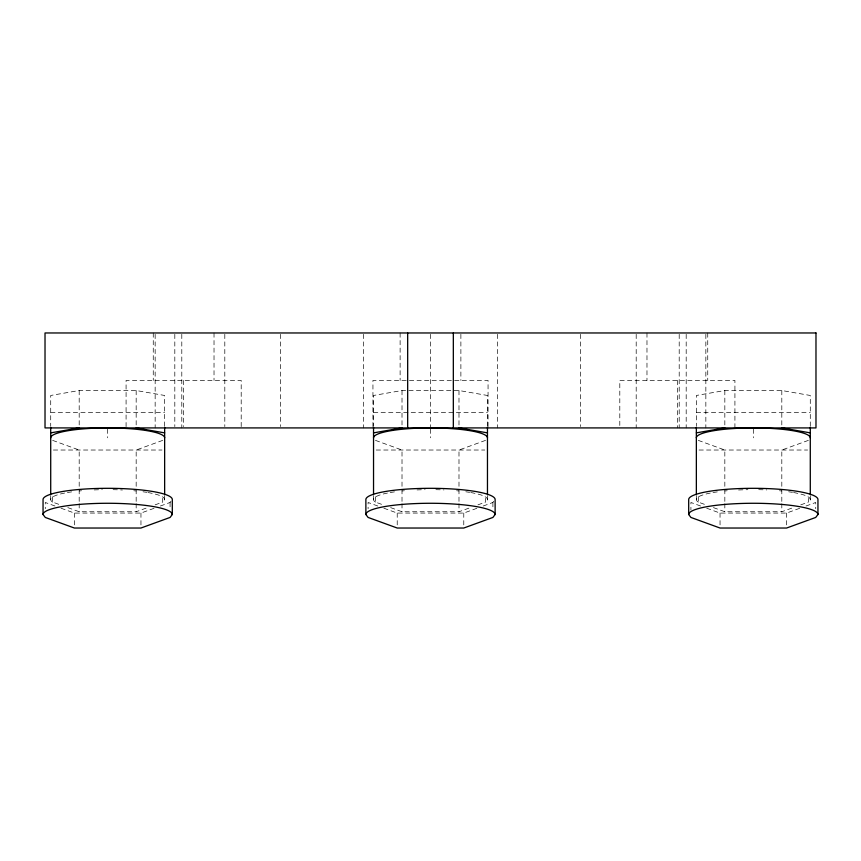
<?xml version="1.0" encoding="UTF-8"?>
<svg xmlns="http://www.w3.org/2000/svg" width="861" height="861" viewBox="0 0 861 861"><rect width="100%" height="100%" fill="white"/><g stroke="black" fill="none" stroke-linecap="round" stroke-linejoin="round"><path stroke-width="0.65" stroke-dasharray="4.3 3.23" d="M160.372 506.01L170.08 502.48L172.308 499.541M483.193 506.01L492.901 502.48L495.129 499.541M162.707 440.38L136.167 450.034L136.167 502.361M67.825 507.613L79.19 511.746L136.167 511.746L147.543 507.613M155.12 504.858L162.707 502.103L162.707 496.732M61.056 508.216L74.401 513.07L140.956 513.07L154.302 508.216M485.529 440.38L458.988 450.034L458.988 502.361M390.636 507.613L402.012 511.746L458.988 511.746L470.364 507.613M477.941 504.858L485.529 502.103L485.529 496.732M383.877 508.216L397.222 513.07L463.778 513.07L477.123 508.216M808.35 440.38L781.81 450.034L781.81 502.361M713.457 507.613L724.833 511.746L781.81 511.746L793.175 507.613M800.762 504.858L808.35 502.103L808.35 496.732M706.698 508.216L720.044 513.07L786.599 513.07L799.944 508.216M806.014 506.01L815.722 502.48L815.722 508.711M164.645 426.184L164.645 395.468L136.167 390.517L79.19 390.517L50.713 395.468L50.713 426.184M487.466 426.184L487.466 395.468L458.988 390.517L402.012 390.517L373.534 395.468L373.534 426.184M810.287 426.184L810.287 395.468L781.81 390.517L724.833 390.517L696.355 395.468L696.355 426.184M50.713 412.623L164.645 412.623M373.534 412.623L487.466 412.623M696.355 412.623L810.287 412.623M53.393 450.023L161.965 450.023M376.214 450.023L484.786 450.023M699.035 450.023L807.607 450.023M698.293 440.38L724.833 450.034L724.833 502.361M698.293 496.732L698.293 502.103L705.88 504.858M700.628 506.01L690.92 502.48L690.92 509.96M375.471 440.38L402.012 450.034L402.012 502.361M375.471 496.732L375.471 502.103L383.059 504.858M377.807 506.01L368.099 502.48L368.099 508.711M52.65 440.38L79.19 450.034L79.19 502.361M52.65 496.732L52.65 502.103L60.238 504.858M54.986 506.01L45.278 502.48L45.278 508.711M810.287 495.516L810.287 499.541M786.599 513.07L786.599 526.781M781.81 390.517L781.81 426.582M781.81 503.696L781.81 511.746M753.321 429.155L753.321 437.818M734.917 427.917L734.917 380.444L619.802 380.444L619.802 427.917M724.833 390.517L724.833 427.917M724.833 503.696L724.833 511.746M720.044 513.07L720.044 528.03M707.742 332.97L707.742 380.444M705.848 334.316L705.848 427.917M696.355 495.516L696.355 499.541M686.185 334.316L686.185 427.917M679.2 334.316L679.2 427.917M677.359 380.444L677.359 427.917M646.977 332.97L646.977 380.444M636.193 334.316L636.193 427.917M580.572 334.316L580.572 426.582M497.636 334.316L497.636 427.917M492.901 502.48L492.901 508.711M488.058 426.604L488.058 380.444L372.942 380.444L372.942 426.604M487.466 495.516L487.466 499.541M463.778 513.07L463.778 528.03M460.883 334.294L460.883 380.444M458.988 390.517L458.988 426.582M458.988 503.696L458.988 511.746M430.5 334.316L430.5 427.917M430.5 429.155L430.5 437.818M402.012 390.517L402.012 427.917M402.012 503.696L402.012 511.746M400.117 332.97L400.117 380.444M397.222 513.07L397.222 528.03M373.534 495.516L373.534 499.541M363.364 334.316L363.364 427.917M280.428 334.316L280.428 426.582M241.198 426.604L241.198 380.444L126.083 380.444L126.083 426.604M224.807 334.316L224.807 426.582M214.023 332.97L214.023 380.444M183.641 380.444L183.641 426.604M181.8 334.316L181.8 427.917M174.815 334.316L174.815 426.582M170.08 502.48L170.08 509.96M164.645 495.516L164.645 499.541M155.152 334.316L155.152 427.917M153.258 332.97L153.258 380.444M140.956 513.07L140.956 528.03M136.167 390.517L136.167 426.582M136.167 503.696L136.167 511.746M107.679 429.155L107.679 437.818M79.19 390.517L79.19 427.917M79.19 503.696L79.19 511.746M74.401 513.07L74.401 528.03M50.713 495.516L50.713 499.541M52.65 502.103A56.966 9.891 0 0 1 65.931 492.804M67.395 492.546A56.966 9.891 0 0 1 72.346 491.782M79.19 490.974A56.966 9.891 0 0 1 81.558 490.748M94.236 489.92A56.966 9.891 0 0 1 102.276 489.694M113.082 489.694A56.966 9.891 0 0 1 122.423 489.984M133.799 490.748A56.966 9.891 0 0 1 136.167 490.974M143.012 491.782A56.966 9.891 0 0 1 146.779 492.341M147.963 492.546A56.966 9.891 0 0 1 162.707 502.103M698.293 502.103A56.966 9.891 0 0 1 711.573 492.804M713.037 492.546A56.966 9.891 0 0 1 717.988 491.782M724.833 490.974A56.966 9.891 0 0 1 727.201 490.748M738.577 489.984A56.966 9.891 0 0 1 747.918 489.694M758.724 489.694A56.966 9.891 0 0 1 766.764 489.92M779.442 490.748A56.966 9.891 0 0 1 781.81 490.974M788.654 491.782A56.966 9.891 0 0 1 792.421 492.341M793.605 492.546A56.966 9.891 0 0 1 808.35 502.103M375.471 502.103A56.966 9.891 0 0 1 388.752 492.804M390.216 492.546A56.966 9.891 0 0 1 395.167 491.782M402.012 490.974A56.966 9.891 0 0 1 404.379 490.748M417.058 489.92A56.966 9.891 0 0 1 425.097 489.694M435.903 489.694A56.966 9.891 0 0 1 443.942 489.92M456.621 490.748A56.966 9.891 0 0 1 458.988 490.974M465.833 491.782A56.966 9.891 0 0 1 469.6 492.341M470.784 492.546A56.966 9.891 0 0 1 485.529 502.103"/><path stroke-width="1.29" d="M172.308 514.501L170.08 517.439L140.956 528.03L74.401 528.03L45.278 517.439L43.05 514.501L43.05 499.541A64.629 11.225 0 0 1 107.679 488.316A64.629 11.225 0 0 1 172.308 499.541L172.308 514.501A64.629 11.225 0 0 0 107.679 503.276A64.629 11.225 0 0 0 43.05 514.501M495.129 514.501L492.901 517.439L463.778 528.03L397.222 528.03L368.099 517.439L365.871 514.501L365.871 499.541A64.629 11.225 0 0 1 430.5 488.316A64.629 11.225 0 0 1 495.129 499.541L495.129 514.501A64.629 11.225 0 0 0 430.5 503.276A64.629 11.225 0 0 0 365.871 514.501M817.95 514.501L815.722 517.439L786.599 528.03L720.044 528.03L690.92 517.439L688.692 514.501L688.692 499.541A64.629 11.225 0 0 1 753.321 488.316A64.629 11.225 0 0 1 817.95 499.541L817.95 514.501A64.629 11.225 0 0 0 753.321 503.276A64.629 11.225 0 0 0 688.692 514.501M50.713 432.868L79.19 427.917M373.534 432.868L402.012 427.917M696.355 432.868L724.833 427.917M781.81 427.917L810.287 432.868M458.988 427.917L487.466 432.868M136.167 427.917L164.645 432.868M810.287 427.314L810.287 494.171M696.355 427.314L696.355 494.171M487.466 427.314L487.466 494.171M453.327 332.97L453.327 427.917M407.673 332.97L407.673 427.917M373.534 427.314L373.534 494.171M164.645 427.314L164.645 494.171M50.713 427.314L50.713 494.171M50.713 437.829A56.966 9.891 0 0 1 107.679 427.928A56.966 9.891 0 0 1 164.645 437.829M373.534 437.829A56.966 9.891 0 0 1 430.5 427.928A56.966 9.891 0 0 1 487.466 437.829M696.355 437.829A56.966 9.891 0 0 1 753.321 427.928A56.966 9.891 0 0 1 810.287 437.829M815.98 332.97L45.02 332.97L45.02 427.917L815.98 427.917L815.98 332.97"/></g></svg>
